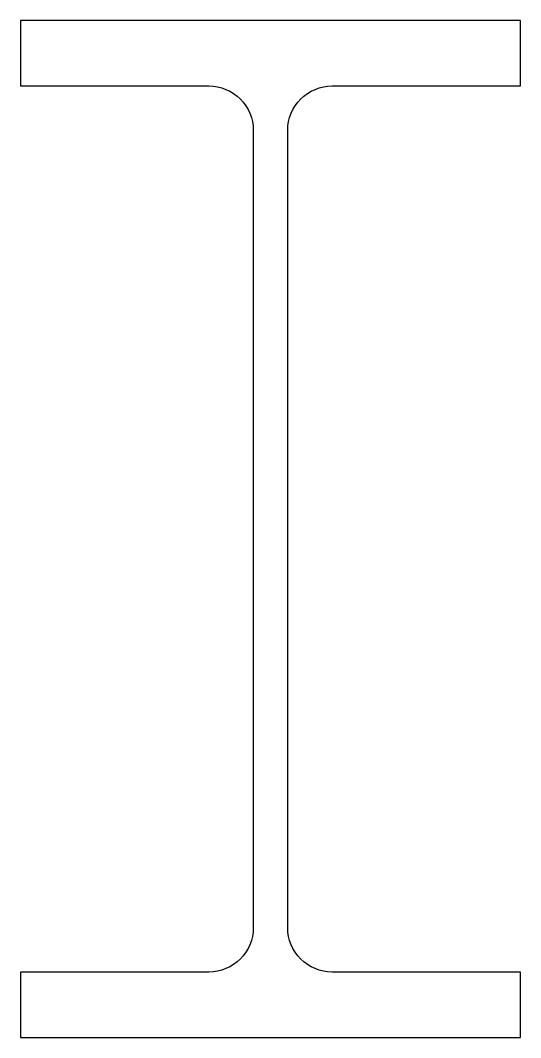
# Model space of a CAD drawing. Extents: x 0 to 305, y 0 to 620.
import ezdxf

# ---------------------------------------------------------------- set-up
doc = ezdxf.new("R2010")
doc.units = 0
doc.header["$LTSCALE"] = 10
doc.header["$MEASUREMENT"] = 0
doc.layers.get('0').update_dxf_attribs({"linetype": 'CONTINUOUS'})

msp = doc.modelspace()

# ---------------------------------------------------------------- linework, layer by layer
msp.add_lwpolyline([(0, 0), (305, 0), (305, 40), (190, 40, -0.414214), (163, 67), (163, 553, -0.414214), (190, 580), (305, 580), (305, 620), (0, 620), (0, 580), (115, 580, -0.414214), (142, 553), (142, 67, -0.414214), (115, 40), (0, 40)], format="xyb", close=True)

doc.saveas('drawing.dxf')
